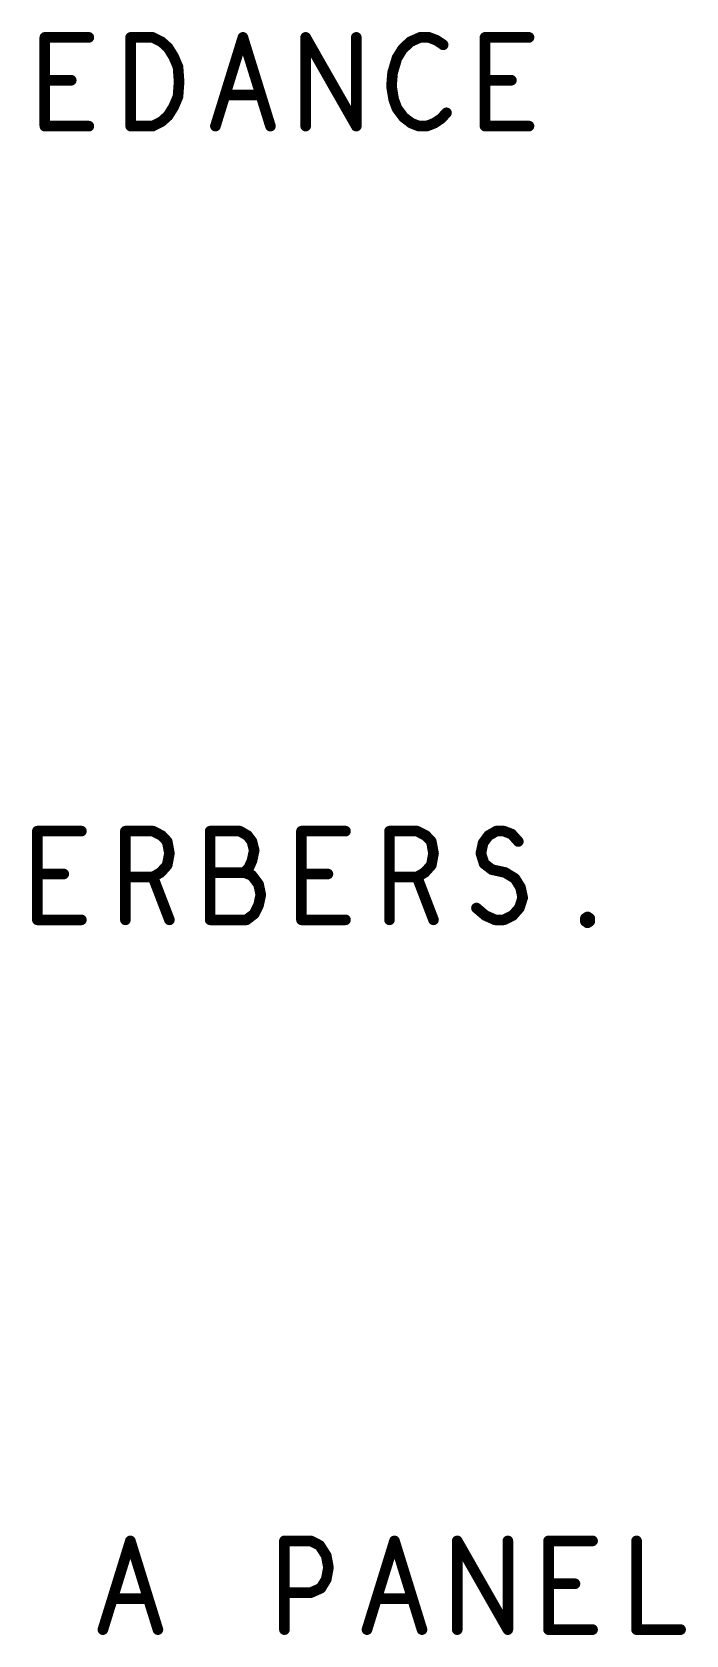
# Model space of a CAD drawing. Extents: x -14.2 to 19.9, y -5.2 to 16.9.
# Drawn here: x -4.325 to -3.404, y 9.559 to 11.818 of the extents above; entities that cross this region are included whole.
import ezdxf

# ---------------------------------------------------------------- set-up
doc = ezdxf.new("R2010")
doc.units = 0
doc.layers.get('0').update_dxf_attribs({"linetype": 'CONTINUOUS'})
doc.layers.add('FAB', color=2, linetype='CONTINUOUS')

# ---------------------------------------------------------------- blocks, each defined once
blk = doc.blocks.new('ROUND_105')
at = {"const_width": 0.0075}
blk.add_lwpolyline([(-0.00375, 0, 1), (0.00375, 0, 1)], format="xyb", close=True, dxfattribs=at)

msp = doc.modelspace()

# ---------------------------------------------------------------- linework, layer by layer
at = {"layer": 'FAB', "const_width": 0.015}
for points in [[(-4.3066, 11.6851), (-4.3066, 11.8101)], [(-4.3066, 11.8101), (-4.2446, 11.8101)], [(-4.1857, 11.6851), (-4.1857, 11.8101)], [(-4.1857, 11.8101), (-4.1547, 11.8101)], [(-4.1547, 11.8101), (-4.1423, 11.8039)], [(-4.1423, 11.8039), (-4.133, 11.7955)], [(-4.0663, 11.6851), (-4.0276, 11.8101)], [(-4.0276, 11.8101), (-3.9888, 11.6851)], [(-3.9392, 11.6851), (-3.9392, 11.8101)], [(-3.9392, 11.8101), (-3.8679, 11.6851)], [(-3.8679, 11.6851), (-3.8679, 11.8101)], [(-3.792, 11.8039), (-3.8028, 11.7935)], [(-3.778, 11.8101), (-3.792, 11.8039)], [(-3.7656, 11.8101), (-3.778, 11.8101)], [(-3.7548, 11.806), (-3.7656, 11.8101)], [(-3.7455, 11.7997), (-3.7548, 11.806)], [(-3.6866, 11.6851), (-3.6866, 11.8101)], [(-3.6866, 11.8101), (-3.6246, 11.8101)], [(-4.133, 11.7955), (-4.1252, 11.783)], [(-4.1252, 11.783), (-4.119, 11.7685)], [(-3.8028, 11.7935), (-3.8106, 11.781)], [(-4.119, 11.7685), (-4.1175, 11.7476)], [(-3.8168, 11.7601), (-3.8183, 11.7414)], [(-3.8106, 11.781), (-3.8168, 11.7601)], [(-4.2694, 11.7497), (-4.3066, 11.7497)], [(-4.1175, 11.7476), (-4.119, 11.7268)], [(-3.8183, 11.7414), (-3.8152, 11.7226)], [(-3.6494, 11.7497), (-3.6866, 11.7497)], [(-4.119, 11.7268), (-4.1252, 11.7122)], [(-4.0028, 11.7289), (-4.0524, 11.7289)], [(-3.8152, 11.7226), (-3.8106, 11.7101)], [(-4.1423, 11.6914), (-4.1547, 11.6851)], [(-4.133, 11.6997), (-4.1423, 11.6914)], [(-4.1252, 11.7122), (-4.133, 11.6997)], [(-3.8106, 11.7101), (-3.8013, 11.6976)], [(-3.8013, 11.6976), (-3.7904, 11.6893)], [(-3.7579, 11.6893), (-3.7486, 11.6955)], [(-3.7486, 11.6955), (-3.7408, 11.7039)], [(-4.2446, 11.6851), (-4.3066, 11.6851)], [(-4.1547, 11.6851), (-4.1857, 11.6851)], [(-3.7904, 11.6893), (-3.7796, 11.6851)], [(-3.7796, 11.6851), (-3.7687, 11.6851)], [(-3.7687, 11.6851), (-3.7579, 11.6893)], [(-3.6246, 11.6851), (-3.6866, 11.6851)], [(-4.3171, 10.5668), (-4.3171, 10.6918)], [(-4.3171, 10.6918), (-4.2551, 10.6918)], [(-4.1931, 10.5668), (-4.1931, 10.6918)], [(-4.1931, 10.6918), (-4.1543, 10.6918)], [(-4.1543, 10.6918), (-4.1419, 10.6855)], [(-4.1419, 10.6855), (-4.1342, 10.6772)], [(-4.1342, 10.6772), (-4.1311, 10.6605)], [(-4.0319, 10.6918), (-4.0737, 10.6918)], [(-4.0737, 10.6918), (-4.0737, 10.5668)], [(-4.021, 10.6855), (-4.0319, 10.6918)], [(-4.0148, 10.6772), (-4.021, 10.6855)], [(-4.0117, 10.6647), (-4.0148, 10.6772)], [(-3.9451, 10.5668), (-3.9451, 10.6918)], [(-3.9451, 10.6918), (-3.8831, 10.6918)], [(-3.8211, 10.5668), (-3.8211, 10.6918)], [(-3.8211, 10.6918), (-3.7823, 10.6918)], [(-3.7823, 10.6918), (-3.7699, 10.6855)], [(-3.7699, 10.6855), (-3.7622, 10.6772)], [(-3.7622, 10.6772), (-3.7591, 10.6605)], [(-3.6924, 10.6605), (-3.6893, 10.6751)], [(-3.6893, 10.6751), (-3.6816, 10.6855)], [(-3.6816, 10.6855), (-3.6707, 10.6918)], [(-3.6707, 10.6918), (-3.6599, 10.6918)], [(-3.6599, 10.6918), (-3.649, 10.6876)], [(-3.649, 10.6876), (-3.6397, 10.6772)], [(-4.1311, 10.6605), (-4.1342, 10.6439)], [(-4.0148, 10.6501), (-4.0117, 10.6647)], [(-3.7591, 10.6605), (-3.7622, 10.6439)], [(-3.6878, 10.646), (-3.6924, 10.6605)], [(-4.2799, 10.6314), (-4.3171, 10.6314)], [(-4.1435, 10.6335), (-4.1543, 10.6272)], [(-4.1342, 10.6439), (-4.1435, 10.6335)], [(-4.0257, 10.6335), (-4.0737, 10.6335)], [(-4.0257, 10.6335), (-4.0195, 10.6397)], [(-4.0148, 10.6293), (-4.0257, 10.6335)], [(-4.0195, 10.6397), (-4.0148, 10.6501)], [(-4.0055, 10.6168), (-4.0148, 10.6293)], [(-3.9079, 10.6314), (-3.9451, 10.6314)], [(-3.7715, 10.6335), (-3.7823, 10.6272)], [(-3.7622, 10.6439), (-3.7715, 10.6335)], [(-3.6769, 10.6376), (-3.6878, 10.646)], [(-3.6583, 10.6335), (-3.6769, 10.6376)], [(-3.6444, 10.6251), (-3.6583, 10.6335)], [(-4.1543, 10.6272), (-4.1931, 10.6272)], [(-4.1543, 10.6272), (-4.1311, 10.5668)], [(-4.0024, 10.6022), (-4.0055, 10.6168)], [(-3.7823, 10.6272), (-3.8211, 10.6272)], [(-3.7823, 10.6272), (-3.7591, 10.5668)], [(-3.6366, 10.6126), (-3.6444, 10.6251)], [(-3.6335, 10.5981), (-3.6366, 10.6126)], [(-4.0117, 10.5751), (-4.0055, 10.5876)], [(-4.0055, 10.5876), (-4.0024, 10.6022)], [(-3.6382, 10.5835), (-3.6335, 10.5981)], [(-4.2551, 10.5668), (-4.3171, 10.5668)], [(-4.0737, 10.5668), (-4.0226, 10.5668)], [(-4.0226, 10.5668), (-4.0117, 10.5751)], [(-3.8831, 10.5668), (-3.9451, 10.5668)], [(-3.6986, 10.5835), (-3.6862, 10.573)], [(-3.6862, 10.573), (-3.6723, 10.5668)], [(-3.6723, 10.5668), (-3.6599, 10.5668)], [(-3.6599, 10.5668), (-3.6475, 10.573)], [(-3.6475, 10.573), (-3.6382, 10.5835)], [(-3.5452, 10.5689), (-3.5421, 10.571)], [(-3.5452, 10.5647), (-3.5452, 10.5689)], [(-3.5421, 10.5626), (-3.5452, 10.5647)], [(-3.5421, 10.571), (-3.539, 10.5689)], [(-3.539, 10.5647), (-3.5421, 10.5626)], [(-3.539, 10.5689), (-3.539, 10.5647)], [(-4.2248, 9.5668), (-4.1861, 9.6918)], [(-4.1861, 9.6918), (-4.1473, 9.5668)], [(-3.9691, 9.5668), (-3.9691, 9.6918)], [(-3.9691, 9.6918), (-3.9319, 9.6918)], [(-3.9319, 9.6918), (-3.9195, 9.6855)], [(-3.9195, 9.6855), (-3.9102, 9.671)], [(-3.8528, 9.5668), (-3.8141, 9.6918)], [(-3.8141, 9.6918), (-3.7753, 9.5668)], [(-3.7257, 9.5668), (-3.7257, 9.6918)], [(-3.7257, 9.6918), (-3.6544, 9.5668)], [(-3.6544, 9.5668), (-3.6544, 9.6918)], [(-3.5971, 9.5668), (-3.5971, 9.6918)], [(-3.5971, 9.6918), (-3.5351, 9.6918)], [(-3.4731, 9.6918), (-3.4731, 9.5668)], [(-3.9102, 9.671), (-3.9071, 9.6543)], [(-3.9102, 9.6376), (-3.9179, 9.6251)], [(-3.9071, 9.6543), (-3.9102, 9.6376)], [(-3.9319, 9.6189), (-3.9691, 9.6189)], [(-3.9179, 9.6251), (-3.9319, 9.6189)], [(-3.5599, 9.6314), (-3.5971, 9.6314)], [(-4.1613, 9.6105), (-4.2109, 9.6105)], [(-3.7893, 9.6105), (-3.8389, 9.6105)], [(-3.5351, 9.5668), (-3.5971, 9.5668)], [(-3.4731, 9.5668), (-3.4111, 9.5668)]]:
    msp.add_lwpolyline(points, dxfattribs=at)

# ---------------------------------------------------------------- block references
at = {"layer": 'FAB'}
for p in [(-4.3066, 11.8101), (-4.3066, 11.8101), (-4.2446, 11.8101), (-4.1857, 11.8101), (-4.1857, 11.8101), (-4.1547, 11.8101), (-4.1547, 11.8101), (-4.1423, 11.8039), (-4.1423, 11.8039), (-4.0276, 11.8101), (-4.0276, 11.8101), (-3.9392, 11.8101), (-3.9392, 11.8101), (-3.8679, 11.8101), (-3.792, 11.8039), (-3.792, 11.8039), (-3.778, 11.8101), (-3.778, 11.8101), (-3.7656, 11.8101), (-3.7656, 11.8101), (-3.7548, 11.806), (-3.7548, 11.806), (-3.6866, 11.8101), (-3.6866, 11.8101), (-3.6246, 11.8101), (-4.133, 11.7955), (-4.133, 11.7955), (-4.1252, 11.783), (-4.1252, 11.783), (-3.8028, 11.7935), (-3.8028, 11.7935), (-3.7455, 11.7997), (-4.119, 11.7685), (-4.119, 11.7685), (-3.8168, 11.7601), (-3.8168, 11.7601), (-3.8106, 11.781), (-3.8106, 11.781), (-4.3066, 11.7497), (-4.2694, 11.7497), (-4.1175, 11.7476), (-4.1175, 11.7476), (-3.8183, 11.7414), (-3.8183, 11.7414), (-3.6866, 11.7497), (-3.6494, 11.7497), (-4.119, 11.7268), (-4.119, 11.7268), (-4.0524, 11.7289), (-4.0028, 11.7289), (-3.8152, 11.7226), (-3.8152, 11.7226), (-4.1423, 11.6914), (-4.1423, 11.6914), (-4.133, 11.6997), (-4.133, 11.6997), (-4.1252, 11.7122), (-4.1252, 11.7122), (-3.8106, 11.7101), (-3.8106, 11.7101), (-3.8013, 11.6976), (-3.8013, 11.6976), (-3.7486, 11.6955), (-3.7486, 11.6955), (-3.7408, 11.7039), (-4.3066, 11.6851), (-4.3066, 11.6851), (-4.2446, 11.6851), (-4.1857, 11.6851), (-4.1857, 11.6851), (-4.1547, 11.6851), (-4.1547, 11.6851), (-4.0663, 11.6851), (-3.9888, 11.6851), (-3.9392, 11.6851), (-3.8679, 11.6851), (-3.8679, 11.6851), (-3.7904, 11.6893), (-3.7904, 11.6893), (-3.7796, 11.6851), (-3.7796, 11.6851), (-3.7687, 11.6851), (-3.7687, 11.6851), (-3.7579, 11.6893), (-3.7579, 11.6893), (-3.6866, 11.6851), (-3.6866, 11.6851), (-3.6246, 11.6851), (-4.3171, 10.6918), (-4.3171, 10.6918), (-4.2551, 10.6918), (-4.1931, 10.6918), (-4.1931, 10.6918), (-4.1543, 10.6918), (-4.1543, 10.6918), (-4.1419, 10.6855), (-4.1419, 10.6855), (-4.1342, 10.6772), (-4.1342, 10.6772), (-4.0737, 10.6918), (-4.0737, 10.6918), (-4.0319, 10.6918), (-4.0319, 10.6918), (-4.021, 10.6855), (-4.021, 10.6855), (-4.0148, 10.6772), (-4.0148, 10.6772), (-3.9451, 10.6918), (-3.9451, 10.6918), (-3.8831, 10.6918), (-3.8211, 10.6918), (-3.8211, 10.6918), (-3.7823, 10.6918), (-3.7823, 10.6918), (-3.7699, 10.6855), (-3.7699, 10.6855), (-3.7622, 10.6772), (-3.7622, 10.6772), (-3.6893, 10.6751), (-3.6893, 10.6751), (-3.6816, 10.6855), (-3.6816, 10.6855), (-3.6707, 10.6918), (-3.6707, 10.6918), (-3.6599, 10.6918), (-3.6599, 10.6918), (-3.649, 10.6876), (-3.649, 10.6876), (-3.6397, 10.6772), (-4.1311, 10.6605), (-4.1311, 10.6605), (-4.0117, 10.6647), (-4.0117, 10.6647), (-3.7591, 10.6605), (-3.7591, 10.6605), (-3.6924, 10.6605), (-3.6924, 10.6605), (-4.3171, 10.6314), (-4.2799, 10.6314), (-4.1435, 10.6335), (-4.1435, 10.6335), (-4.1342, 10.6439), (-4.1342, 10.6439), (-4.0737, 10.6335), (-4.0257, 10.6335), (-4.0257, 10.6335), (-4.0257, 10.6335), (-4.0195, 10.6397), (-4.0195, 10.6397), (-4.0148, 10.6501), (-4.0148, 10.6501), (-4.0148, 10.6293), (-4.0148, 10.6293), (-3.9451, 10.6314), (-3.9079, 10.6314), (-3.7715, 10.6335), (-3.7715, 10.6335), (-3.7622, 10.6439), (-3.7622, 10.6439), (-3.6878, 10.646), (-3.6878, 10.646), (-3.6769, 10.6376), (-3.6769, 10.6376), (-3.6583, 10.6335), (-3.6583, 10.6335), (-4.1931, 10.6272), (-4.1543, 10.6272), (-4.1543, 10.6272), (-4.1543, 10.6272), (-4.0055, 10.6168), (-4.0055, 10.6168), (-3.8211, 10.6272), (-3.7823, 10.6272), (-3.7823, 10.6272), (-3.7823, 10.6272), (-3.6444, 10.6251), (-3.6444, 10.6251), (-3.6366, 10.6126), (-3.6366, 10.6126), (-4.0055, 10.5876), (-4.0055, 10.5876), (-4.0024, 10.6022), (-4.0024, 10.6022), (-3.6335, 10.5981), (-3.6335, 10.5981), (-4.3171, 10.5668), (-4.3171, 10.5668), (-4.2551, 10.5668), (-4.1931, 10.5668), (-4.1311, 10.5668), (-4.0737, 10.5668), (-4.0737, 10.5668), (-4.0226, 10.5668), (-4.0226, 10.5668), (-4.0117, 10.5751), (-4.0117, 10.5751), (-3.9451, 10.5668), (-3.9451, 10.5668), (-3.8831, 10.5668), (-3.8211, 10.5668), (-3.7591, 10.5668), (-3.6986, 10.5835), (-3.6862, 10.573), (-3.6862, 10.573), (-3.6723, 10.5668), (-3.6723, 10.5668), (-3.6599, 10.5668), (-3.6599, 10.5668), (-3.6475, 10.573), (-3.6475, 10.573), (-3.6382, 10.5835), (-3.6382, 10.5835), (-3.5452, 10.5689), (-3.5452, 10.5689), (-3.5452, 10.5647), (-3.5452, 10.5647), (-3.5421, 10.571), (-3.5421, 10.571), (-3.5421, 10.5626), (-3.5421, 10.5626), (-3.539, 10.5689), (-3.539, 10.5689), (-3.539, 10.5647), (-3.539, 10.5647), (-4.1861, 9.6918), (-4.1861, 9.6918), (-3.9691, 9.6918), (-3.9691, 9.6918), (-3.9319, 9.6918), (-3.9319, 9.6918), (-3.9195, 9.6855), (-3.9195, 9.6855), (-3.8141, 9.6918), (-3.8141, 9.6918), (-3.7257, 9.6918), (-3.7257, 9.6918), (-3.6544, 9.6918), (-3.5971, 9.6918), (-3.5971, 9.6918), (-3.5351, 9.6918), (-3.4731, 9.6918), (-3.9102, 9.671), (-3.9102, 9.671), (-3.9102, 9.6376), (-3.9102, 9.6376), (-3.9071, 9.6543), (-3.9071, 9.6543), (-3.9691, 9.6189), (-3.9319, 9.6189), (-3.9319, 9.6189), (-3.9179, 9.6251), (-3.9179, 9.6251), (-3.5971, 9.6314), (-3.5599, 9.6314), (-4.2109, 9.6105), (-4.1613, 9.6105), (-3.8389, 9.6105), (-3.7893, 9.6105), (-4.2248, 9.5668), (-4.1473, 9.5668), (-3.9691, 9.5668), (-3.8528, 9.5668), (-3.7753, 9.5668), (-3.7257, 9.5668), (-3.6544, 9.5668), (-3.6544, 9.5668), (-3.5971, 9.5668), (-3.5971, 9.5668), (-3.5351, 9.5668), (-3.4731, 9.5668), (-3.4731, 9.5668), (-3.4111, 9.5668)]:
    msp.add_blockref('ROUND_105', p, dxfattribs=at)

doc.saveas('drawing.dxf')
